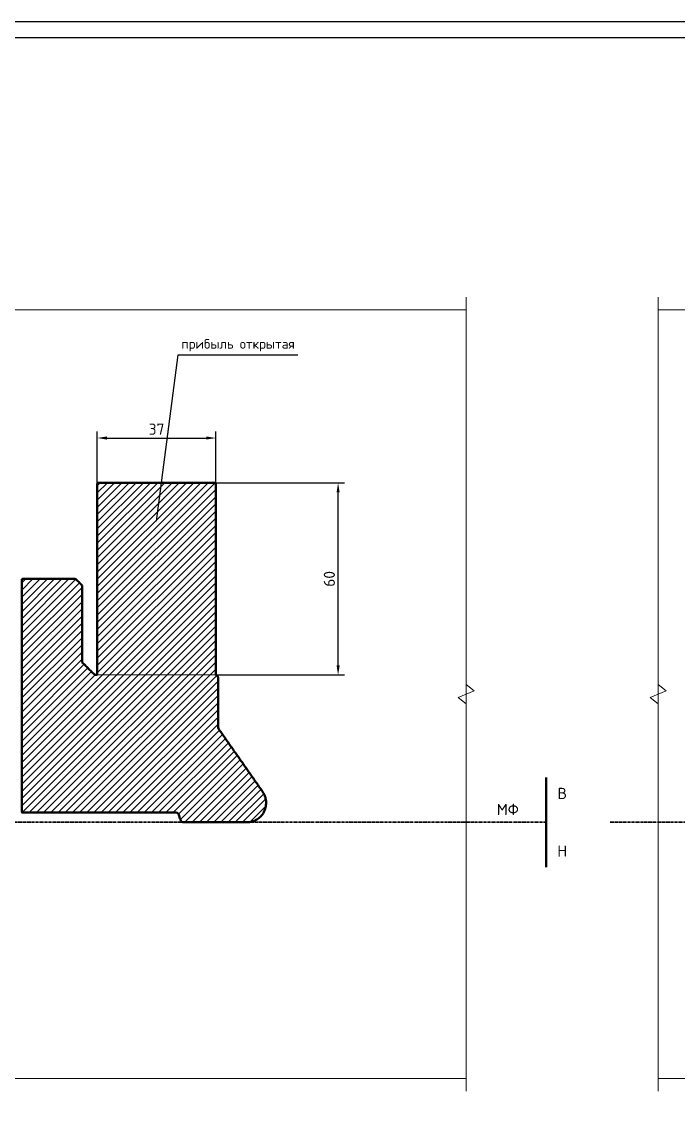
# Model space of a CAD drawing. Header units: millimetres. Extents: x 0 to 841, y 0 to 594.
# Drawn here: x 221.2 to 426.2, y 254.1 to 594 of the extents above; entities that cross this region are included whole.
import ezdxf
from ezdxf.enums import TextEntityAlignment as Align

# ---------------------------------------------------------------- set-up
doc = ezdxf.new("R2010")
doc.units = ezdxf.units.MM
doc.header["$LTSCALE"] = 0.35
doc.linetypes.add('DASHDOT', pattern=[3.556, 2.54, -0.508, 0, -0.508])
for name, color, linetype in [('00_РАМКА', 7, 'Continuous'), ('08_ТЕКСТ', 7, 'Continuous'), ('09_РАЗМЕРЫ', 7, 'Continuous')]:
    doc.layers.add(name, color=color, linetype=linetype)
for name, color, linetype, lineweight in [('20_ВИДИМЫЕ', 7, 'Continuous', 50), ('22_ТОНКИЕ', 7, 'Continuous', 18), ('23_ШТРИХОВКА', 7, 'Continuous', 18), ('26_РАЗЪЁМ', 7, 'DASHDOT', 35)]:
    doc.layers.add(name, color=color, linetype=linetype, lineweight=lineweight)
doc.styles.add('ГОСТ', font='isocpeur.ttf')
doc.dimstyles.new('ГОСТ', dxfattribs={"dimtxt": 3.5, "dimasz": 3, "dimexe": 2, "dimexo": 0, "dimgap": 1, "dimtad": 1, "dimdec": 1, "dimtxsty": 'ГОСТ', "dimcen": 2.5, "dimclrd": 7, "dimclre": 7, "dimclrt": 7, "dimazin": 3, "dimtfac": 1, "dimtmove": 0, "dimatfit": 3, "dimarcsym": 0})

msp = doc.modelspace()

# ---------------------------------------------------------------- hatches: boundary and pattern name
at = {"layer": '23_ШТРИХОВКА'}
h = msp.add_hatch(dxfattribs=at)
h.set_pattern_fill('ANSI31', scale=0.5)
h.paths.add_polyline_path([(268.48, 347), (268.08, 347), (267.68, 347), (267.28, 347), (266.88, 347), (266.48, 347), (266.08, 347), (265.68, 347), (265.28, 347), (264.88, 347), (264.48, 347), (264.08, 347), (263.68, 347), (263.28, 347), (262.88, 347), (262.48, 347), (262.08, 347), (261.68, 347), (261.28, 347), (260.88, 347), (260.48, 347), (260.08, 347), (259.68, 347), (259.28, 347), (258.87, 347), (258.47, 347), (258.07, 347), (257.67, 347), (257.27, 347), (256.87, 347), (256.47, 347), (256.07, 347), (255.67, 347), (255.27, 347), (254.87, 347), (254.47, 347), (254.07, 347), (253.67, 347), (253.27, 347), (252.87, 347), (252.47, 347), (252.07, 347), (251.67, 347), (251.27, 347), (250.87, 347), (250.47, 347), (250.07, 347), (249.67, 347), (249.27, 347), (248.87, 347), (248.47, 347), (248.07, 347), (247.67, 347), (247.27, 347), (246.87, 347), (246.47, 347), (246.07, 347), (245.67, 347), (245.27, 347), (244.87, 347), (244.47, 347), (244.07, 347), (243.67, 347), (243.27, 347), (242.87, 347), (242.47, 347), (242.07, 347), (241.67, 347), (241.27, 347), (240.87, 347), (240.47, 347), (240.07, 347), (239.67, 347), (239.27, 347), (238.87, 347), (238.47, 347), (238.07, 347), (237.67, 347), (237.27, 347), (236.87, 347), (236.47, 347), (236.07, 347), (235.67, 347), (235.26, 347), (234.86, 347), (234.46, 347), (234.06, 347), (233.66, 347), (233.26, 347), (232.86, 347), (232.46, 347), (232.06, 347), (231.66, 347), (231.26, 347), (230.86, 347), (230.46, 347), (230.06, 347), (229.66, 347), (229.26, 347), (228.86, 347), (228.46, 347), (228.06, 347), (227.66, 347), (227.26, 347), (226.86, 347), (226.46, 347), (226.06, 347), (225.66, 347), (225.26, 347), (224.86, 347), (224.46, 347), (224.06, 347), (223.66, 347), (223.26, 347), (222.86, 347), (222.46, 347), (222.06, 347), (221.66, 347), (221.26, 347), (221.18, 347.32), (221.18, 347.72), (221.18, 348.12), (221.18, 348.52), (221.18, 348.92), (221.18, 349.32), (221.18, 349.72), (221.18, 350.12), (221.18, 350.52), (221.18, 350.92), (221.18, 351.32), (221.18, 351.72), (221.18, 352.12), (221.18, 352.52), (221.18, 352.92), (221.18, 353.32), (221.18, 353.72), (221.18, 354.12), (221.18, 354.52), (221.18, 354.92), (221.18, 355.32), (221.18, 355.72), (221.18, 356.13), (221.18, 356.53), (221.18, 356.93), (221.18, 357.33), (221.18, 357.73), (221.18, 358.13), (221.18, 358.53), (221.18, 358.93), (221.18, 359.33), (221.18, 359.73), (221.18, 360.13), (221.18, 360.53), (221.18, 360.93), (221.18, 361.33), (221.18, 361.73), (221.18, 362.13), (221.18, 362.53), (221.18, 362.93), (221.18, 363.33), (221.18, 363.73), (221.18, 364.13), (221.18, 364.53), (221.18, 364.93), (221.18, 365.33), (221.18, 365.73), (221.18, 366.13), (221.18, 366.53), (221.18, 366.93), (221.18, 367.33), (221.18, 367.73), (221.18, 368.13), (221.18, 368.53), (221.18, 368.93), (221.18, 369.33), (221.18, 369.73), (221.18, 370.13), (221.18, 370.53), (221.18, 370.93), (221.18, 371.33), (221.18, 371.73), (221.18, 372.13), (221.18, 372.53), (221.18, 372.93), (221.18, 373.33), (221.18, 373.73), (221.18, 374.13), (221.18, 374.53), (221.18, 374.93), (221.18, 375.33), (221.18, 375.73), (221.18, 376.13), (221.18, 376.53), (221.18, 376.93), (221.18, 377.33), (221.18, 377.73), (221.18, 378.13), (221.18, 378.53), (221.18, 378.93), (221.18, 379.33), (221.18, 379.74), (221.18, 380.14), (221.18, 380.54), (221.18, 380.94), (221.18, 381.34), (221.18, 381.74), (221.18, 382.14), (221.18, 382.54), (221.18, 382.94), (221.18, 383.34), (221.18, 383.74), (221.18, 384.14), (221.18, 384.54), (221.18, 384.94), (221.18, 385.34), (221.18, 385.74), (221.18, 386.14), (221.18, 386.54), (221.18, 386.94), (221.18, 387.34), (221.18, 387.74), (221.18, 388.14), (221.18, 388.54), (221.18, 388.94), (221.18, 389.34), (221.18, 389.74), (221.18, 390.14), (221.18, 390.54), (221.18, 390.94), (221.18, 391.34), (221.18, 391.74), (221.18, 392.14), (221.18, 392.54), (221.18, 392.94), (221.18, 393.34), (221.18, 393.74), (221.18, 394.14), (221.18, 394.54), (221.18, 394.94), (221.18, 395.34), (221.18, 395.74), (221.18, 396.14), (221.18, 396.54), (221.18, 396.94), (221.18, 397.34), (221.18, 397.74), (221.18, 398.14), (221.18, 398.54), (221.18, 398.94), (221.18, 399.34), (221.18, 399.74), (221.18, 400.14), (221.18, 400.54), (221.18, 400.94), (221.18, 401.34), (221.18, 401.74), (221.18, 402.14), (221.18, 402.54), (221.18, 402.94), (221.18, 403.35), (221.18, 403.75), (221.18, 404.15), (221.18, 404.55), (221.18, 404.95), (221.18, 405.35), (221.18, 405.75), (221.18, 406.15), (221.18, 406.55), (221.18, 406.95), (221.18, 407.35), (221.18, 407.75), (221.18, 408.15), (221.18, 408.55), (221.18, 408.95), (221.18, 409.35), (221.18, 409.75), (221.18, 410.15), (221.18, 410.55), (221.18, 410.95), (221.18, 411.35), (221.18, 411.75), (221.18, 412.15), (221.18, 412.55), (221.18, 412.95), (221.18, 413.35), (221.18, 413.75), (221.18, 414.15), (221.18, 414.55), (221.18, 414.95), (221.18, 415.35), (221.18, 415.75), (221.18, 416.15), (221.18, 416.55), (221.18, 416.95), (221.18, 417.35), (221.18, 417.75), (221.18, 418.15), (221.18, 418.55), (221.18, 418.95), (221.18, 419.35), (221.18, 419.75), (221.33, 420), (221.73, 420), (222.13, 420), (222.53, 420), (222.93, 420), (223.33, 420), (223.73, 420), (224.13, 420), (224.53, 420), (224.93, 420), (225.33, 420), (225.73, 420), (226.13, 420), (226.53, 420), (226.93, 420), (227.33, 420), (227.74, 420), (228.14, 420), (228.54, 420), (228.94, 420), (229.34, 420), (229.74, 420), (230.14, 420), (230.54, 420), (230.94, 420), (231.34, 420), (231.74, 420), (232.14, 420), (232.54, 420), (232.94, 420), (233.34, 420), (233.74, 420), (234.14, 420), (234.54, 420), (234.94, 420), (235.34, 420), (235.74, 420), (236.14, 420), (236.54, 420), (236.94, 420), (237.34, 420), (237.74, 420), (238.1, 419.9), (238.38, 419.62), (238.66, 419.34), (238.95, 419.05), (239.23, 418.77), (239.51, 418.49), (239.8, 418.2), (240, 417.89), (240, 417.49), (240, 417.09), (240, 416.69), (240, 416.29), (240, 415.89), (240, 415.49), (240, 415.09), (240, 414.69), (240, 414.29), (240, 413.89), (240, 413.49), (240, 413.09), (240, 412.69), (240, 412.29), (240, 411.89), (240, 411.49), (240, 411.08), (240, 410.68), (240, 410.28), (240, 409.88), (240, 409.48), (240, 409.08), (240, 408.68), (240, 408.28), (240, 407.88), (240, 407.48), (240, 407.08), (240, 406.68), (240, 406.28), (240, 405.88), (240, 405.48), (240, 405.08), (240, 404.68), (240, 404.28), (240, 403.88), (240, 403.48), (240, 403.08), (240, 402.68), (240, 402.28), (240, 401.88), (240, 401.48), (240, 401.08), (240, 400.68), (240, 400.28), (240, 399.88), (240, 399.48), (240, 399.08), (240, 398.68), (240, 398.28), (240, 397.88), (240, 397.48), (240, 397.08), (240, 396.68), (240, 396.28), (240, 395.88), (240, 395.48), (240, 395.08), (240, 394.68), (240, 394.28), (240.09, 393.91), (240.37, 393.63), (240.65, 393.35), (240.94, 393.06), (241.22, 392.78), (241.5, 392.5), (241.78, 392.22), (242.07, 391.93), (242.35, 391.65), (242.63, 391.37), (242.92, 391.08), (243.2, 390.8), (243.48, 390.52), (243.77, 390.23), (244.07, 390), (244.47, 390), (244.78, 390.09), (244.78, 390.49), (244.78, 390.89), (244.78, 391.29), (244.78, 391.69), (244.78, 392.09), (244.78, 392.49), (244.78, 392.89), (244.78, 393.29), (244.78, 393.69), (244.78, 394.09), (244.78, 394.49), (244.78, 394.89), (244.78, 395.29), (244.78, 395.69), (244.78, 396.09), (244.78, 396.49), (244.78, 396.89), (244.78, 397.29), (244.78, 397.69), (244.78, 398.09), (244.78, 398.49), (244.78, 398.89), (244.78, 399.29), (244.78, 399.69), (244.78, 400.09), (244.78, 400.49), (244.78, 400.89), (244.78, 401.29), (244.78, 401.69), (244.78, 402.09), (244.78, 402.49), (244.78, 402.89), (244.78, 403.29), (244.78, 403.69), (244.78, 404.09), (244.78, 404.49), (244.78, 404.89), (244.78, 405.29), (244.78, 405.69), (244.78, 406.09), (244.78, 406.5), (244.78, 406.9), (244.78, 407.3), (244.78, 407.7), (244.78, 408.1), (244.78, 408.5), (244.78, 408.9), (244.78, 409.3), (244.78, 409.7), (244.78, 410.1), (244.78, 410.5), (244.78, 410.9), (244.78, 411.3), (244.78, 411.7), (244.78, 412.1), (244.78, 412.5), (244.78, 412.9), (244.78, 413.3), (244.78, 413.7), (244.78, 414.1), (244.78, 414.5), (244.78, 414.9), (244.78, 415.3), (244.78, 415.7), (244.78, 416.1), (244.78, 416.5), (244.78, 416.9), (244.78, 417.3), (244.78, 417.7), (244.78, 418.1), (244.78, 418.5), (244.78, 418.9), (244.78, 419.3), (244.78, 419.7), (244.78, 420.1), (244.78, 420.5), (244.78, 420.9), (244.78, 421.3), (244.78, 421.7), (244.78, 422.1), (244.78, 422.5), (244.78, 422.9), (244.78, 423.3), (244.78, 423.7), (244.78, 424.1), (244.78, 424.5), (244.78, 424.9), (244.78, 425.3), (244.78, 425.7), (244.78, 426.1), (244.78, 426.5), (244.78, 426.9), (244.78, 427.3), (244.78, 427.7), (244.78, 428.1), (244.78, 428.5), (244.78, 428.9), (244.78, 429.3), (244.78, 429.7), (244.78, 430.1), (244.78, 430.51), (244.78, 430.91), (244.78, 431.31), (244.78, 431.71), (244.78, 432.11), (244.78, 432.51), (244.78, 432.91), (244.78, 433.31), (244.78, 433.71), (244.78, 434.11), (244.78, 434.51), (244.78, 434.91), (244.78, 435.31), (244.78, 435.71), (244.78, 436.11), (244.78, 436.51), (244.78, 436.91), (244.78, 437.31), (244.78, 437.71), (244.78, 438.11), (244.78, 438.51), (244.78, 438.91), (244.78, 439.31), (244.78, 439.71), (244.78, 440.11), (244.78, 440.51), (244.78, 440.91), (244.78, 441.31), (244.78, 441.71), (244.78, 442.11), (244.78, 442.51), (244.78, 442.91), (244.78, 443.31), (244.78, 443.71), (244.78, 444.11), (244.78, 444.51), (244.78, 444.91), (244.78, 445.31), (244.78, 445.71), (244.78, 446.11), (244.78, 446.51), (244.78, 446.91), (244.78, 447.31), (244.78, 447.71), (244.78, 448.11), (244.78, 448.51), (244.78, 448.91), (244.78, 449.31), (244.78, 449.71), (244.89, 450), (245.29, 450), (245.69, 450), (246.09, 450), (246.49, 450), (246.89, 450), (247.29, 450), (247.69, 450), (248.09, 450), (248.49, 450), (248.9, 450), (249.3, 450), (249.7, 450), (250.1, 450), (250.5, 450), (250.9, 450), (251.3, 450), (251.7, 450), (252.1, 450), (252.5, 450), (252.9, 450), (253.3, 450), (253.7, 450), (254.1, 450), (254.5, 450), (254.9, 450), (255.3, 450), (255.7, 450), (256.1, 450), (256.5, 450), (256.9, 450), (257.3, 450), (257.7, 450), (258.1, 450), (258.5, 450), (258.9, 450), (259.3, 450), (259.7, 450), (260.1, 450), (260.5, 450), (260.9, 450), (261.3, 450), (261.7, 450), (262.1, 450), (262.5, 450), (262.9, 450), (263.3, 450), (263.7, 450), (264.1, 450), (264.5, 450), (264.9, 450), (265.3, 450), (265.7, 450), (266.1, 450), (266.5, 450), (266.9, 450), (267.3, 450), (267.7, 450), (268.1, 450), (268.5, 450), (268.9, 450), (269.3, 450), (269.7, 450), (270.1, 450), (270.5, 450), (270.9, 450), (271.3, 450), (271.7, 450), (272.1, 450), (272.51, 450), (272.91, 450), (273.31, 450), (273.71, 450), (274.11, 450), (274.51, 450), (274.91, 450), (275.31, 450), (275.71, 450), (276.11, 450), (276.51, 450), (276.91, 450), (277.31, 450), (277.71, 450), (278.11, 450), (278.51, 450), (278.91, 450), (279.31, 450), (279.71, 450), (280.11, 450), (280.51, 450), (280.91, 450), (281.31, 450), (281.71, 450), (281.78, 449.67), (281.78, 449.27), (281.78, 448.87), (281.78, 448.47), (281.78, 448.07), (281.78, 447.67), (281.78, 447.27), (281.78, 446.87), (281.78, 446.47), (281.78, 446.07), (281.78, 445.67), (281.78, 445.27), (281.78, 444.87), (281.78, 444.47), (281.78, 444.07), (281.78, 443.67), (281.78, 443.27), (281.78, 442.87), (281.78, 442.47), (281.78, 442.07), (281.78, 441.67), (281.78, 441.27), (281.78, 440.87), (281.78, 440.47), (281.78, 440.07), (281.78, 439.67), (281.78, 439.27), (281.78, 438.87), (281.78, 438.47), (281.78, 438.07), (281.78, 437.67), (281.78, 437.27), (281.78, 436.87), (281.78, 436.47), (281.78, 436.07), (281.78, 435.67), (281.78, 435.26), (281.78, 434.86), (281.78, 434.46), (281.78, 434.06), (281.78, 433.66), (281.78, 433.26), (281.78, 432.86), (281.78, 432.46), (281.78, 432.06), (281.78, 431.66), (281.78, 431.26), (281.78, 430.86), (281.78, 430.46), (281.78, 430.06), (281.78, 429.66), (281.78, 429.26), (281.78, 428.86), (281.78, 428.46), (281.78, 428.06), (281.78, 427.66), (281.78, 427.26), (281.78, 426.86), (281.78, 426.46), (281.78, 426.06), (281.78, 425.66), (281.78, 425.26), (281.78, 424.86), (281.78, 424.46), (281.78, 424.06), (281.78, 423.66), (281.78, 423.26), (281.78, 422.86), (281.78, 422.46), (281.78, 422.06), (281.78, 421.66), (281.78, 421.26), (281.78, 420.86), (281.78, 420.46), (281.78, 420.06), (281.78, 419.66), (281.78, 419.26), (281.78, 418.86), (281.78, 418.46), (281.78, 418.06), (281.78, 417.66), (281.78, 417.26), (281.78, 416.86), (281.78, 416.46), (281.78, 416.06), (281.78, 415.66), (281.78, 415.26), (281.78, 414.86), (281.78, 414.46), (281.78, 414.06), (281.78, 413.66), (281.78, 413.26), (281.78, 412.86), (281.78, 412.46), (281.78, 412.06), (281.78, 411.65), (281.78, 411.25), (281.78, 410.85), (281.78, 410.45), (281.78, 410.05), (281.78, 409.65), (281.78, 409.25), (281.78, 408.85), (281.78, 408.45), (281.78, 408.05), (281.78, 407.65), (281.78, 407.25), (281.78, 406.85), (281.78, 406.45), (281.78, 406.05), (281.78, 405.65), (281.78, 405.25), (281.78, 404.85), (281.78, 404.45), (281.78, 404.05), (281.78, 403.65), (281.78, 403.25), (281.78, 402.85), (281.78, 402.45), (281.78, 402.05), (281.78, 401.65), (281.78, 401.25), (281.78, 400.85), (281.78, 400.45), (281.78, 400.05), (281.78, 399.65), (281.78, 399.25), (281.78, 398.85), (281.78, 398.45), (281.78, 398.05), (281.78, 397.65), (281.78, 397.25), (281.78, 396.85), (281.78, 396.45), (281.78, 396.05), (281.78, 395.65), (281.78, 395.25), (281.78, 394.85), (281.78, 394.45), (281.78, 394.05), (281.78, 393.65), (281.78, 393.25), (281.78, 392.85), (281.78, 392.45), (281.78, 392.05), (281.78, 391.65), (281.78, 391.25), (281.78, 390.85), (281.78, 390.45), (281.78, 390.05), (282.08, 389.85), (282.37, 389.58), (282.53, 389.21), (282.56, 388.82), (282.56, 388.42), (282.56, 388.02), (282.56, 387.62), (282.56, 387.22), (282.56, 386.82), (282.56, 386.42), (282.56, 386.02), (282.56, 385.62), (282.56, 385.21), (282.56, 384.81), (282.56, 384.41), (282.56, 384.01), (282.56, 383.61), (282.56, 383.21), (282.56, 382.81), (282.56, 382.41), (282.56, 382.01), (282.56, 381.61), (282.56, 381.21), (282.56, 380.81), (282.56, 380.41), (282.56, 380.01), (282.56, 379.61), (282.56, 379.21), (282.56, 378.81), (282.56, 378.41), (282.56, 378.01), (282.56, 377.61), (282.56, 377.21), (282.56, 376.81), (282.56, 376.41), (282.56, 376.01), (282.56, 375.61), (282.56, 375.21), (282.56, 374.81), (282.56, 374.41), (282.56, 374.01), (282.56, 373.61), (282.63, 373.23), (282.86, 372.91), (283.09, 372.58), (283.32, 372.25), (283.55, 371.92), (283.78, 371.59), (284.01, 371.27), (284.24, 370.94), (284.47, 370.61), (284.7, 370.28), (284.93, 369.96), (285.16, 369.63), (285.39, 369.3), (285.62, 368.97), (285.85, 368.64), (286.08, 368.32), (286.3, 367.99), (286.53, 367.66), (286.76, 367.33), (286.99, 367.01), (287.22, 366.68), (287.45, 366.35), (287.68, 366.02), (287.91, 365.69), (288.14, 365.37), (288.37, 365.04), (288.6, 364.71), (288.83, 364.38), (289.06, 364.06), (289.29, 363.73), (289.52, 363.4), (289.75, 363.07), (289.98, 362.74), (290.21, 362.42), (290.44, 362.09), (290.67, 361.76), (290.9, 361.43), (291.12, 361.1), (291.35, 360.78), (291.58, 360.45), (291.81, 360.12), (292.04, 359.79), (292.27, 359.47), (292.5, 359.14), (292.73, 358.81), (292.96, 358.48), (293.19, 358.15), (293.42, 357.83), (293.65, 357.5), (293.88, 357.17), (294.11, 356.84), (294.34, 356.52), (294.57, 356.19), (294.8, 355.86), (295.03, 355.53), (295.26, 355.2), (295.49, 354.88), (295.72, 354.55), (295.94, 354.22), (296.17, 353.89), (296.4, 353.57), (296.62, 353.23), (296.82, 352.88), (296.99, 352.52), (297.14, 352.15), (297.27, 351.77), (297.36, 351.38), (297.44, 350.99), (297.48, 350.59), (297.5, 350.19), (297.5, 349.79), (297.47, 349.39), (297.42, 349), (297.34, 348.6), (297.23, 348.22), (297.1, 347.84), (296.94, 347.47), (296.76, 347.11), (296.56, 346.77), (296.33, 346.44), (296.08, 346.13), (295.81, 345.83), (295.53, 345.55), (295.22, 345.29), (294.9, 345.06), (294.56, 344.84), (294.21, 344.65), (293.85, 344.48), (293.48, 344.33), (293.09, 344.22), (292.7, 344.12), (292.31, 344.05), (291.91, 344.01), (291.51, 344), (291.11, 344), (290.71, 344), (290.31, 344), (289.91, 344), (289.51, 344), (289.11, 344), (288.71, 344), (288.31, 344), (287.91, 344), (287.51, 344), (287.11, 344), (286.71, 344), (286.31, 344), (285.91, 344), (285.51, 344), (285.11, 344), (284.71, 344), (284.31, 344), (283.91, 344), (283.51, 344), (283.11, 344), (282.71, 344), (282.31, 344), (281.91, 344), (281.51, 344), (281.11, 344), (280.71, 344), (280.31, 344), (279.91, 344), (279.51, 344), (279.11, 344), (278.71, 344), (278.31, 344), (277.91, 344), (277.51, 344), (277.11, 344), (276.71, 344), (276.31, 344), (275.91, 344), (275.51, 344), (275.11, 344), (274.7, 344), (274.3, 344), (273.9, 344), (273.5, 344), (273.1, 344), (272.7, 344), (272.3, 344), (271.9, 344), (271.51, 344.02), (271.14, 344.18), (270.87, 344.47), (270.72, 344.84), (270.59, 345.22), (270.47, 345.6), (270.34, 345.98), (270.21, 346.36), (270, 346.7), (269.67, 346.92), (269.28, 347), (268.88, 347)])

# ---------------------------------------------------------------- linework, layer by layer
at = {"layer": '00_РАМКА'}
for points in [[(0, 0), (841, 0), (841, 594), (0, 594)], [(20, 5), (836, 5), (836, 589), (20, 589)]]:
    msp.add_lwpolyline(points, close=True, dxfattribs=at)
at = {"layer": '09_РАЗМЕРЫ'}
for p, q in [((263.28, 438), (270, 490)), ((270, 490), (307.4, 490))]:
    msp.add_line(p, q, dxfattribs=at)
at = {"layer": '20_ВИДИМЫЕ'}
for q in [(385, 358), (385, 330)]:
    msp.add_line((385, 344), q, dxfattribs=at)
msp.add_lwpolyline([(268.48, 347), (268.08, 347), (267.68, 347), (267.28, 347), (266.88, 347), (266.48, 347), (266.08, 347), (265.68, 347), (265.28, 347), (264.88, 347), (264.48, 347), (264.08, 347), (263.68, 347), (263.28, 347), (262.88, 347), (262.48, 347), (262.08, 347), (261.68, 347), (261.28, 347), (260.88, 347), (260.48, 347), (260.08, 347), (259.68, 347), (259.28, 347), (258.87, 347), (258.47, 347), (258.07, 347), (257.67, 347), (257.27, 347), (256.87, 347), (256.47, 347), (256.07, 347), (255.67, 347), (255.27, 347), (254.87, 347), (254.47, 347), (254.07, 347), (253.67, 347), (253.27, 347), (252.87, 347), (252.47, 347), (252.07, 347), (251.67, 347), (251.27, 347), (250.87, 347), (250.47, 347), (250.07, 347), (249.67, 347), (249.27, 347), (248.87, 347), (248.47, 347), (248.07, 347), (247.67, 347), (247.27, 347), (246.87, 347), (246.47, 347), (246.07, 347), (245.67, 347), (245.27, 347), (244.87, 347), (244.47, 347), (244.07, 347), (243.67, 347), (243.27, 347), (242.87, 347), (242.47, 347), (242.07, 347), (241.67, 347), (241.27, 347), (240.87, 347), (240.47, 347), (240.07, 347), (239.67, 347), (239.27, 347), (238.87, 347), (238.47, 347), (238.07, 347), (237.67, 347), (237.27, 347), (236.87, 347), (236.47, 347), (236.07, 347), (235.67, 347), (235.26, 347), (234.86, 347), (234.46, 347), (234.06, 347), (233.66, 347), (233.26, 347), (232.86, 347), (232.46, 347), (232.06, 347), (231.66, 347), (231.26, 347), (230.86, 347), (230.46, 347), (230.06, 347), (229.66, 347), (229.26, 347), (228.86, 347), (228.46, 347), (228.06, 347), (227.66, 347), (227.26, 347), (226.86, 347), (226.46, 347), (226.06, 347), (225.66, 347), (225.26, 347), (224.86, 347), (224.46, 347), (224.06, 347), (223.66, 347), (223.26, 347), (222.86, 347), (222.46, 347), (222.06, 347), (221.66, 347), (221.26, 347), (221.18, 347.32), (221.18, 347.72), (221.18, 348.12), (221.18, 348.52), (221.18, 348.92), (221.18, 349.32), (221.18, 349.72), (221.18, 350.12), (221.18, 350.52), (221.18, 350.92), (221.18, 351.32), (221.18, 351.72), (221.18, 352.12), (221.18, 352.52), (221.18, 352.92), (221.18, 353.32), (221.18, 353.72), (221.18, 354.12), (221.18, 354.52), (221.18, 354.92), (221.18, 355.32), (221.18, 355.72), (221.18, 356.13), (221.18, 356.53), (221.18, 356.93), (221.18, 357.33), (221.18, 357.73), (221.18, 358.13), (221.18, 358.53), (221.18, 358.93), (221.18, 359.33), (221.18, 359.73), (221.18, 360.13), (221.18, 360.53), (221.18, 360.93), (221.18, 361.33), (221.18, 361.73), (221.18, 362.13), (221.18, 362.53), (221.18, 362.93), (221.18, 363.33), (221.18, 363.73), (221.18, 364.13), (221.18, 364.53), (221.18, 364.93), (221.18, 365.33), (221.18, 365.73), (221.18, 366.13), (221.18, 366.53), (221.18, 366.93), (221.18, 367.33), (221.18, 367.73), (221.18, 368.13), (221.18, 368.53), (221.18, 368.93), (221.18, 369.33), (221.18, 369.73), (221.18, 370.13), (221.18, 370.53), (221.18, 370.93), (221.18, 371.33), (221.18, 371.73), (221.18, 372.13), (221.18, 372.53), (221.18, 372.93), (221.18, 373.33), (221.18, 373.73), (221.18, 374.13), (221.18, 374.53), (221.18, 374.93), (221.18, 375.33), (221.18, 375.73), (221.18, 376.13), (221.18, 376.53), (221.18, 376.93), (221.18, 377.33), (221.18, 377.73), (221.18, 378.13), (221.18, 378.53), (221.18, 378.93), (221.18, 379.33), (221.18, 379.74), (221.18, 380.14), (221.18, 380.54), (221.18, 380.94), (221.18, 381.34), (221.18, 381.74), (221.18, 382.14), (221.18, 382.54), (221.18, 382.94), (221.18, 383.34), (221.18, 383.74), (221.18, 384.14), (221.18, 384.54), (221.18, 384.94), (221.18, 385.34), (221.18, 385.74), (221.18, 386.14), (221.18, 386.54), (221.18, 386.94), (221.18, 387.34), (221.18, 387.74), (221.18, 388.14), (221.18, 388.54), (221.18, 388.94), (221.18, 389.34), (221.18, 389.74), (221.18, 390.14), (221.18, 390.54), (221.18, 390.94), (221.18, 391.34), (221.18, 391.74), (221.18, 392.14), (221.18, 392.54), (221.18, 392.94), (221.18, 393.34), (221.18, 393.74), (221.18, 394.14), (221.18, 394.54), (221.18, 394.94), (221.18, 395.34), (221.18, 395.74), (221.18, 396.14), (221.18, 396.54), (221.18, 396.94), (221.18, 397.34), (221.18, 397.74), (221.18, 398.14), (221.18, 398.54), (221.18, 398.94), (221.18, 399.34), (221.18, 399.74), (221.18, 400.14), (221.18, 400.54), (221.18, 400.94), (221.18, 401.34), (221.18, 401.74), (221.18, 402.14), (221.18, 402.54), (221.18, 402.94), (221.18, 403.35), (221.18, 403.75), (221.18, 404.15), (221.18, 404.55), (221.18, 404.95), (221.18, 405.35), (221.18, 405.75), (221.18, 406.15), (221.18, 406.55), (221.18, 406.95), (221.18, 407.35), (221.18, 407.75), (221.18, 408.15), (221.18, 408.55), (221.18, 408.95), (221.18, 409.35), (221.18, 409.75), (221.18, 410.15), (221.18, 410.55), (221.18, 410.95), (221.18, 411.35), (221.18, 411.75), (221.18, 412.15), (221.18, 412.55), (221.18, 412.95), (221.18, 413.35), (221.18, 413.75), (221.18, 414.15), (221.18, 414.55), (221.18, 414.95), (221.18, 415.35), (221.18, 415.75), (221.18, 416.15), (221.18, 416.55), (221.18, 416.95), (221.18, 417.35), (221.18, 417.75), (221.18, 418.15), (221.18, 418.55), (221.18, 418.95), (221.18, 419.35), (221.18, 419.75), (221.33, 420), (221.73, 420), (222.13, 420), (222.53, 420), (222.93, 420), (223.33, 420), (223.73, 420), (224.13, 420), (224.53, 420), (224.93, 420), (225.33, 420), (225.73, 420), (226.13, 420), (226.53, 420), (226.93, 420), (227.33, 420), (227.74, 420), (228.14, 420), (228.54, 420), (228.94, 420), (229.34, 420), (229.74, 420), (230.14, 420), (230.54, 420), (230.94, 420), (231.34, 420), (231.74, 420), (232.14, 420), (232.54, 420), (232.94, 420), (233.34, 420), (233.74, 420), (234.14, 420), (234.54, 420), (234.94, 420), (235.34, 420), (235.74, 420), (236.14, 420), (236.54, 420), (236.94, 420), (237.34, 420), (237.74, 420), (238.1, 419.9), (238.38, 419.62), (238.66, 419.34), (238.95, 419.05), (239.23, 418.77), (239.51, 418.49), (239.8, 418.2), (240, 417.89), (240, 417.49), (240, 417.09), (240, 416.69), (240, 416.29), (240, 415.89), (240, 415.49), (240, 415.09), (240, 414.69), (240, 414.29), (240, 413.89), (240, 413.49), (240, 413.09), (240, 412.69), (240, 412.29), (240, 411.89), (240, 411.49), (240, 411.08), (240, 410.68), (240, 410.28), (240, 409.88), (240, 409.48), (240, 409.08), (240, 408.68), (240, 408.28), (240, 407.88), (240, 407.48), (240, 407.08), (240, 406.68), (240, 406.28), (240, 405.88), (240, 405.48), (240, 405.08), (240, 404.68), (240, 404.28), (240, 403.88), (240, 403.48), (240, 403.08), (240, 402.68), (240, 402.28), (240, 401.88), (240, 401.48), (240, 401.08), (240, 400.68), (240, 400.28), (240, 399.88), (240, 399.48), (240, 399.08), (240, 398.68), (240, 398.28), (240, 397.88), (240, 397.48), (240, 397.08), (240, 396.68), (240, 396.28), (240, 395.88), (240, 395.48), (240, 395.08), (240, 394.68), (240, 394.28), (240.09, 393.91), (240.37, 393.63), (240.65, 393.35), (240.94, 393.06), (241.22, 392.78), (241.5, 392.5), (241.78, 392.22), (242.07, 391.93), (242.35, 391.65), (242.63, 391.37), (242.92, 391.08), (243.2, 390.8), (243.48, 390.52), (243.77, 390.23), (244.07, 390), (244.47, 390), (244.78, 390.09), (244.78, 390.49), (244.78, 390.89), (244.78, 391.29), (244.78, 391.69), (244.78, 392.09), (244.78, 392.49), (244.78, 392.89), (244.78, 393.29), (244.78, 393.69), (244.78, 394.09), (244.78, 394.49), (244.78, 394.89), (244.78, 395.29), (244.78, 395.69), (244.78, 396.09), (244.78, 396.49), (244.78, 396.89), (244.78, 397.29), (244.78, 397.69), (244.78, 398.09), (244.78, 398.49), (244.78, 398.89), (244.78, 399.29), (244.78, 399.69), (244.78, 400.09), (244.78, 400.49), (244.78, 400.89), (244.78, 401.29), (244.78, 401.69), (244.78, 402.09), (244.78, 402.49), (244.78, 402.89), (244.78, 403.29), (244.78, 403.69), (244.78, 404.09), (244.78, 404.49), (244.78, 404.89), (244.78, 405.29), (244.78, 405.69), (244.78, 406.09), (244.78, 406.5), (244.78, 406.9), (244.78, 407.3), (244.78, 407.7), (244.78, 408.1), (244.78, 408.5), (244.78, 408.9), (244.78, 409.3), (244.78, 409.7), (244.78, 410.1), (244.78, 410.5), (244.78, 410.9), (244.78, 411.3), (244.78, 411.7), (244.78, 412.1), (244.78, 412.5), (244.78, 412.9), (244.78, 413.3), (244.78, 413.7), (244.78, 414.1), (244.78, 414.5), (244.78, 414.9), (244.78, 415.3), (244.78, 415.7), (244.78, 416.1), (244.78, 416.5), (244.78, 416.9), (244.78, 417.3), (244.78, 417.7), (244.78, 418.1), (244.78, 418.5), (244.78, 418.9), (244.78, 419.3), (244.78, 419.7), (244.78, 420.1), (244.78, 420.5), (244.78, 420.9), (244.78, 421.3), (244.78, 421.7), (244.78, 422.1), (244.78, 422.5), (244.78, 422.9), (244.78, 423.3), (244.78, 423.7), (244.78, 424.1), (244.78, 424.5), (244.78, 424.9), (244.78, 425.3), (244.78, 425.7), (244.78, 426.1), (244.78, 426.5), (244.78, 426.9), (244.78, 427.3), (244.78, 427.7), (244.78, 428.1), (244.78, 428.5), (244.78, 428.9), (244.78, 429.3), (244.78, 429.7), (244.78, 430.1), (244.78, 430.51), (244.78, 430.91), (244.78, 431.31), (244.78, 431.71), (244.78, 432.11), (244.78, 432.51), (244.78, 432.91), (244.78, 433.31), (244.78, 433.71), (244.78, 434.11), (244.78, 434.51), (244.78, 434.91), (244.78, 435.31), (244.78, 435.71), (244.78, 436.11), (244.78, 436.51), (244.78, 436.91), (244.78, 437.31), (244.78, 437.71), (244.78, 438.11), (244.78, 438.51), (244.78, 438.91), (244.78, 439.31), (244.78, 439.71), (244.78, 440.11), (244.78, 440.51), (244.78, 440.91), (244.78, 441.31), (244.78, 441.71), (244.78, 442.11), (244.78, 442.51), (244.78, 442.91), (244.78, 443.31), (244.78, 443.71), (244.78, 444.11), (244.78, 444.51), (244.78, 444.91), (244.78, 445.31), (244.78, 445.71), (244.78, 446.11), (244.78, 446.51), (244.78, 446.91), (244.78, 447.31), (244.78, 447.71), (244.78, 448.11), (244.78, 448.51), (244.78, 448.91), (244.78, 449.31), (244.78, 449.71), (244.89, 450), (245.29, 450), (245.69, 450), (246.09, 450), (246.49, 450), (246.89, 450), (247.29, 450), (247.69, 450), (248.09, 450), (248.49, 450), (248.9, 450), (249.3, 450), (249.7, 450), (250.1, 450), (250.5, 450), (250.9, 450), (251.3, 450), (251.7, 450), (252.1, 450), (252.5, 450), (252.9, 450), (253.3, 450), (253.7, 450), (254.1, 450), (254.5, 450), (254.9, 450), (255.3, 450), (255.7, 450), (256.1, 450), (256.5, 450), (256.9, 450), (257.3, 450), (257.7, 450), (258.1, 450), (258.5, 450), (258.9, 450), (259.3, 450), (259.7, 450), (260.1, 450), (260.5, 450), (260.9, 450), (261.3, 450), (261.7, 450), (262.1, 450), (262.5, 450), (262.9, 450), (263.3, 450), (263.7, 450), (264.1, 450), (264.5, 450), (264.9, 450), (265.3, 450), (265.7, 450), (266.1, 450), (266.5, 450), (266.9, 450), (267.3, 450), (267.7, 450), (268.1, 450), (268.5, 450), (268.9, 450), (269.3, 450), (269.7, 450), (270.1, 450), (270.5, 450), (270.9, 450), (271.3, 450), (271.7, 450), (272.1, 450), (272.51, 450), (272.91, 450), (273.31, 450), (273.71, 450), (274.11, 450), (274.51, 450), (274.91, 450), (275.31, 450), (275.71, 450), (276.11, 450), (276.51, 450), (276.91, 450), (277.31, 450), (277.71, 450), (278.11, 450), (278.51, 450), (278.91, 450), (279.31, 450), (279.71, 450), (280.11, 450), (280.51, 450), (280.91, 450), (281.31, 450), (281.71, 450), (281.78, 449.67), (281.78, 449.27), (281.78, 448.87), (281.78, 448.47), (281.78, 448.07), (281.78, 447.67), (281.78, 447.27), (281.78, 446.87), (281.78, 446.47), (281.78, 446.07), (281.78, 445.67), (281.78, 445.27), (281.78, 444.87), (281.78, 444.47), (281.78, 444.07), (281.78, 443.67), (281.78, 443.27), (281.78, 442.87), (281.78, 442.47), (281.78, 442.07), (281.78, 441.67), (281.78, 441.27), (281.78, 440.87), (281.78, 440.47), (281.78, 440.07), (281.78, 439.67), (281.78, 439.27), (281.78, 438.87), (281.78, 438.47), (281.78, 438.07), (281.78, 437.67), (281.78, 437.27), (281.78, 436.87), (281.78, 436.47), (281.78, 436.07), (281.78, 435.67), (281.78, 435.26), (281.78, 434.86), (281.78, 434.46), (281.78, 434.06), (281.78, 433.66), (281.78, 433.26), (281.78, 432.86), (281.78, 432.46), (281.78, 432.06), (281.78, 431.66), (281.78, 431.26), (281.78, 430.86), (281.78, 430.46), (281.78, 430.06), (281.78, 429.66), (281.78, 429.26), (281.78, 428.86), (281.78, 428.46), (281.78, 428.06), (281.78, 427.66), (281.78, 427.26), (281.78, 426.86), (281.78, 426.46), (281.78, 426.06), (281.78, 425.66), (281.78, 425.26), (281.78, 424.86), (281.78, 424.46), (281.78, 424.06), (281.78, 423.66), (281.78, 423.26), (281.78, 422.86), (281.78, 422.46), (281.78, 422.06), (281.78, 421.66), (281.78, 421.26), (281.78, 420.86), (281.78, 420.46), (281.78, 420.06), (281.78, 419.66), (281.78, 419.26), (281.78, 418.86), (281.78, 418.46), (281.78, 418.06), (281.78, 417.66), (281.78, 417.26), (281.78, 416.86), (281.78, 416.46), (281.78, 416.06), (281.78, 415.66), (281.78, 415.26), (281.78, 414.86), (281.78, 414.46), (281.78, 414.06), (281.78, 413.66), (281.78, 413.26), (281.78, 412.86), (281.78, 412.46), (281.78, 412.06), (281.78, 411.65), (281.78, 411.25), (281.78, 410.85), (281.78, 410.45), (281.78, 410.05), (281.78, 409.65), (281.78, 409.25), (281.78, 408.85), (281.78, 408.45), (281.78, 408.05), (281.78, 407.65), (281.78, 407.25), (281.78, 406.85), (281.78, 406.45), (281.78, 406.05), (281.78, 405.65), (281.78, 405.25), (281.78, 404.85), (281.78, 404.45), (281.78, 404.05), (281.78, 403.65), (281.78, 403.25), (281.78, 402.85), (281.78, 402.45), (281.78, 402.05), (281.78, 401.65), (281.78, 401.25), (281.78, 400.85), (281.78, 400.45), (281.78, 400.05), (281.78, 399.65), (281.78, 399.25), (281.78, 398.85), (281.78, 398.45), (281.78, 398.05), (281.78, 397.65), (281.78, 397.25), (281.78, 396.85), (281.78, 396.45), (281.78, 396.05), (281.78, 395.65), (281.78, 395.25), (281.78, 394.85), (281.78, 394.45), (281.78, 394.05), (281.78, 393.65), (281.78, 393.25), (281.78, 392.85), (281.78, 392.45), (281.78, 392.05), (281.78, 391.65), (281.78, 391.25), (281.78, 390.85), (281.78, 390.45), (281.78, 390.05), (282.08, 389.85), (282.37, 389.58), (282.53, 389.21), (282.56, 388.82), (282.56, 388.42), (282.56, 388.02), (282.56, 387.62), (282.56, 387.22), (282.56, 386.82), (282.56, 386.42), (282.56, 386.02), (282.56, 385.62), (282.56, 385.21), (282.56, 384.81), (282.56, 384.41), (282.56, 384.01), (282.56, 383.61), (282.56, 383.21), (282.56, 382.81), (282.56, 382.41), (282.56, 382.01), (282.56, 381.61), (282.56, 381.21), (282.56, 380.81), (282.56, 380.41), (282.56, 380.01), (282.56, 379.61), (282.56, 379.21), (282.56, 378.81), (282.56, 378.41), (282.56, 378.01), (282.56, 377.61), (282.56, 377.21), (282.56, 376.81), (282.56, 376.41), (282.56, 376.01), (282.56, 375.61), (282.56, 375.21), (282.56, 374.81), (282.56, 374.41), (282.56, 374.01), (282.56, 373.61), (282.63, 373.23), (282.86, 372.91), (283.09, 372.58), (283.32, 372.25), (283.55, 371.92), (283.78, 371.59), (284.01, 371.27), (284.24, 370.94), (284.47, 370.61), (284.7, 370.28), (284.93, 369.96), (285.16, 369.63), (285.39, 369.3), (285.62, 368.97), (285.85, 368.64), (286.08, 368.32), (286.3, 367.99), (286.53, 367.66), (286.76, 367.33), (286.99, 367.01), (287.22, 366.68), (287.45, 366.35), (287.68, 366.02), (287.91, 365.69), (288.14, 365.37), (288.37, 365.04), (288.6, 364.71), (288.83, 364.38), (289.06, 364.06), (289.29, 363.73), (289.52, 363.4), (289.75, 363.07), (289.98, 362.74), (290.21, 362.42), (290.44, 362.09), (290.67, 361.76), (290.9, 361.43), (291.12, 361.1), (291.35, 360.78), (291.58, 360.45), (291.81, 360.12), (292.04, 359.79), (292.27, 359.47), (292.5, 359.14), (292.73, 358.81), (292.96, 358.48), (293.19, 358.15), (293.42, 357.83), (293.65, 357.5), (293.88, 357.17), (294.11, 356.84), (294.34, 356.52), (294.57, 356.19), (294.8, 355.86), (295.03, 355.53), (295.26, 355.2), (295.49, 354.88), (295.72, 354.55), (295.94, 354.22), (296.17, 353.89), (296.4, 353.57), (296.62, 353.23), (296.82, 352.88), (296.99, 352.52), (297.14, 352.15), (297.27, 351.77), (297.36, 351.38), (297.44, 350.99), (297.48, 350.59), (297.5, 350.19), (297.5, 349.79), (297.47, 349.39), (297.42, 349), (297.34, 348.6), (297.23, 348.22), (297.1, 347.84), (296.94, 347.47), (296.76, 347.11), (296.56, 346.77), (296.33, 346.44), (296.08, 346.13), (295.81, 345.83), (295.53, 345.55), (295.22, 345.29), (294.9, 345.06), (294.56, 344.84), (294.21, 344.65), (293.85, 344.48), (293.48, 344.33), (293.09, 344.22), (292.7, 344.12), (292.31, 344.05), (291.91, 344.01), (291.51, 344), (291.11, 344), (290.71, 344), (290.31, 344), (289.91, 344), (289.51, 344), (289.11, 344), (288.71, 344), (288.31, 344), (287.91, 344), (287.51, 344), (287.11, 344), (286.71, 344), (286.31, 344), (285.91, 344), (285.51, 344), (285.11, 344), (284.71, 344), (284.31, 344), (283.91, 344), (283.51, 344), (283.11, 344), (282.71, 344), (282.31, 344), (281.91, 344), (281.51, 344), (281.11, 344), (280.71, 344), (280.31, 344), (279.91, 344), (279.51, 344), (279.11, 344), (278.71, 344), (278.31, 344), (277.91, 344), (277.51, 344), (277.11, 344), (276.71, 344), (276.31, 344), (275.91, 344), (275.51, 344), (275.11, 344), (274.7, 344), (274.3, 344), (273.9, 344), (273.5, 344), (273.1, 344), (272.7, 344), (272.3, 344), (271.9, 344), (271.51, 344.02), (271.14, 344.18), (270.87, 344.47), (270.72, 344.84), (270.59, 345.22), (270.47, 345.6), (270.34, 345.98), (270.21, 346.36), (270, 346.7), (269.67, 346.92), (269.28, 347), (268.88, 347), (268.48, 347)], close=True, dxfattribs=at)
at = {"layer": '22_ТОНКИЕ'}
for points in [[(360, 260), (360, 381), (357.5, 383), (362.5, 385), (360, 387), (360, 508)], [(420, 260), (420, 381), (417.5, 383), (422.5, 385), (420, 387), (420, 508)]]:
    msp.add_lwpolyline(points, dxfattribs=at)
for points in [[(60, 264), (360, 264), (360, 504), (60, 504)], [(420, 264), (640, 264), (640, 504), (420, 504)], [(291.1, 344), (290.7, 344), (290.3, 344), (289.9, 344), (289.5, 344), (289.1, 344), (288.7, 344), (288.3, 344), (287.9, 344), (287.5, 344), (287.1, 344), (286.7, 344), (286.3, 344), (285.9, 344), (285.5, 344), (285.1, 344), (284.7, 344), (284.3, 344), (283.9, 344), (283.5, 344), (283.1, 344), (282.7, 344), (282.3, 344), (281.9, 344), (281.49, 344), (281.09, 344), (280.69, 344), (280.29, 344), (279.89, 344), (279.49, 344), (279.09, 344), (278.69, 344), (278.29, 344), (277.89, 344), (277.49, 344), (277.09, 344), (276.69, 344), (276.29, 344), (275.89, 344), (275.49, 344), (275.09, 344), (274.69, 344), (274.29, 344), (273.89, 344), (273.49, 344), (273.09, 344), (272.69, 344), (272.29, 344), (271.89, 344), (271.49, 344.03), (271.13, 344.19), (270.86, 344.49), (270.71, 344.86), (270.59, 345.24), (270.46, 345.62), (270.33, 346), (270.21, 346.38), (269.99, 346.71), (269.66, 346.93), (269.26, 347), (268.86, 347), (268.46, 347), (268.06, 347), (267.66, 347), (267.26, 347), (266.86, 347), (266.46, 347), (266.06, 347), (265.66, 347), (265.26, 347), (264.86, 347), (264.46, 347), (264.06, 347), (263.66, 347), (263.26, 347), (262.86, 347), (262.46, 347), (262.06, 347), (261.66, 347), (261.26, 347), (260.86, 347), (260.46, 347), (260.06, 347), (259.66, 347), (259.26, 347), (258.86, 347), (258.46, 347), (258.06, 347), (257.66, 347), (257.26, 347), (256.86, 347), (256.46, 347), (256.06, 347), (255.66, 347), (255.26, 347), (254.86, 347), (254.46, 347), (254.06, 347), (253.66, 347), (253.26, 347), (252.86, 347), (252.46, 347), (252.06, 347), (251.66, 347), (251.26, 347), (250.86, 347), (250.46, 347), (250.06, 347), (249.65, 347), (249.25, 347), (248.85, 347), (248.45, 347), (248.05, 347), (247.65, 347), (247.25, 347), (246.85, 347), (246.45, 347), (246.05, 347), (245.65, 347), (245.25, 347), (244.85, 347), (244.45, 347), (244.05, 347), (243.65, 347), (243.25, 347), (242.85, 347), (242.45, 347), (242.05, 347), (241.65, 347), (241.25, 347), (240.85, 347), (240.45, 347), (240.05, 347), (239.65, 347), (239.25, 347), (238.85, 347), (238.45, 347), (238.05, 347), (237.65, 347), (237.25, 347), (236.85, 347), (236.45, 347), (236.05, 347), (235.65, 347), (235.25, 347), (234.85, 347), (234.45, 347), (234.05, 347), (233.65, 347), (233.25, 347), (232.85, 347), (232.45, 347), (232.05, 347), (231.65, 347), (231.25, 347), (230.85, 347), (230.44, 347), (230.04, 347), (229.64, 347), (229.24, 347), (228.84, 347), (228.44, 347), (228.04, 347), (227.64, 347), (227.24, 347), (226.84, 347), (226.44, 347), (226.04, 347), (225.64, 347), (225.24, 347), (224.84, 347), (224.44, 347), (224.04, 347), (223.64, 347), (223.24, 347), (222.84, 347), (222.44, 347), (222.04, 347), (221.64, 347), (221.24, 347), (221.18, 347.34), (221.18, 347.74), (221.18, 348.14), (221.18, 348.54), (221.18, 348.94), (221.18, 349.34), (221.18, 349.74), (221.18, 350.14), (221.18, 350.54), (221.18, 350.94), (221.18, 351.34), (221.18, 351.74), (221.18, 352.14), (221.18, 352.54), (221.18, 352.94), (221.18, 353.34), (221.18, 353.74), (221.18, 354.14), (221.18, 354.54), (221.18, 354.94), (221.18, 355.34), (221.18, 355.74), (221.18, 356.14), (221.18, 356.55), (221.18, 356.95), (221.18, 357.35), (221.18, 357.75), (221.18, 358.15), (221.18, 358.55), (221.18, 358.95), (221.18, 359.35), (221.18, 359.75), (221.18, 360.15), (221.18, 360.55), (221.18, 360.95), (221.18, 361.35), (221.18, 361.75), (221.18, 362.15), (221.18, 362.55), (221.18, 362.95), (221.18, 363.35), (221.18, 363.75), (221.18, 364.15), (221.18, 364.55), (221.18, 364.95), (221.18, 365.35), (221.18, 365.75), (221.18, 366.15), (221.18, 366.55), (221.18, 366.95), (221.18, 367.35), (221.18, 367.75), (221.18, 368.15), (221.18, 368.55), (221.18, 368.95), (221.18, 369.35), (221.18, 369.75), (221.18, 370.15), (221.18, 370.55), (221.18, 370.95), (221.18, 371.35), (221.18, 371.75), (221.18, 372.15), (221.18, 372.55), (221.18, 372.95), (221.18, 373.35), (221.18, 373.75), (221.18, 374.15), (221.18, 374.55), (221.18, 374.95), (221.18, 375.35), (221.18, 375.75), (221.18, 376.16), (221.18, 376.56), (221.18, 376.96), (221.18, 377.36), (221.18, 377.76), (221.18, 378.16), (221.18, 378.56), (221.18, 378.96), (221.18, 379.36), (221.18, 379.76), (221.18, 380.16), (221.18, 380.56), (221.18, 380.96), (221.18, 381.36), (221.18, 381.76), (221.18, 382.16), (221.18, 382.56), (221.18, 382.96), (221.18, 383.36), (221.18, 383.76), (221.18, 384.16), (221.18, 384.56), (221.18, 384.96), (221.18, 385.36), (221.18, 385.76), (221.18, 386.16), (221.18, 386.56), (221.18, 386.96), (221.18, 387.36), (221.18, 387.76), (221.18, 388.16), (221.18, 388.56), (221.18, 388.96), (221.18, 389.36), (221.18, 389.76), (221.18, 390.16), (221.18, 390.56), (221.18, 390.96), (221.18, 391.36), (221.18, 391.76), (221.18, 392.16), (221.18, 392.56), (221.18, 392.96), (221.18, 393.36), (221.18, 393.76), (221.18, 394.16), (221.18, 394.56), (221.18, 394.96), (221.18, 395.37), (221.18, 395.77), (221.18, 396.17), (221.18, 396.57), (221.18, 396.97), (221.18, 397.37), (221.18, 397.77), (221.18, 398.17), (221.18, 398.57), (221.18, 398.97), (221.18, 399.37), (221.18, 399.77), (221.18, 400.17), (221.18, 400.57), (221.18, 400.97), (221.18, 401.37), (221.18, 401.77), (221.18, 402.17), (221.18, 402.57), (221.18, 402.97), (221.18, 403.37), (221.18, 403.77), (221.18, 404.17), (221.18, 404.57), (221.18, 404.97), (221.18, 405.37), (221.18, 405.77), (221.18, 406.17), (221.18, 406.57), (221.18, 406.97), (221.18, 407.37), (221.18, 407.77), (221.18, 408.17), (221.18, 408.57), (221.18, 408.97), (221.18, 409.37), (221.18, 409.77), (221.18, 410.17), (221.18, 410.57), (221.18, 410.97), (221.18, 411.37), (221.18, 411.77), (221.18, 412.17), (221.18, 412.57), (221.18, 412.97), (221.18, 413.37), (221.18, 413.77), (221.18, 414.17), (221.18, 414.57), (221.18, 414.98), (221.18, 415.38), (221.18, 415.78), (221.18, 416.18), (221.18, 416.58), (221.18, 416.98), (221.18, 417.38), (221.18, 417.78), (221.18, 418.18), (221.18, 418.58), (221.18, 418.98), (221.18, 419.38), (221.18, 419.78), (221.36, 420), (221.76, 420), (222.16, 420), (222.56, 420), (222.96, 420), (223.36, 420), (223.76, 420), (224.16, 420), (224.56, 420), (224.96, 420), (225.36, 420), (225.76, 420), (226.16, 420), (226.56, 420), (226.96, 420), (227.36, 420), (227.76, 420), (228.16, 420), (228.56, 420), (228.96, 420), (229.36, 420), (229.76, 420), (230.16, 420), (230.56, 420), (230.96, 420), (231.36, 420), (231.76, 420), (232.16, 420), (232.56, 420), (232.96, 420), (233.36, 420), (233.76, 420), (234.16, 420), (234.57, 420), (234.97, 420), (235.37, 420), (235.77, 420), (236.17, 420), (236.57, 420), (236.97, 420), (237.37, 420), (237.77, 420), (238.12, 419.88), (238.4, 419.6), (238.68, 419.32), (238.97, 419.03), (239.25, 418.75), (239.53, 418.47), (239.82, 418.18), (240, 417.86), (240, 417.46), (240, 417.06), (240, 416.66), (240, 416.26), (240, 415.86), (240, 415.46), (240, 415.06), (240, 414.66), (240, 414.26), (240, 413.86), (240, 413.46), (240, 413.06), (240, 412.66), (240, 412.26), (240, 411.86), (240, 411.46), (240, 411.06), (240, 410.66), (240, 410.26), (240, 409.86), (240, 409.46), (240, 409.06), (240, 408.66), (240, 408.26), (240, 407.85), (240, 407.45), (240, 407.05), (240, 406.65), (240, 406.25), (240, 405.85), (240, 405.45), (240, 405.05), (240, 404.65), (240, 404.25), (240, 403.85), (240, 403.45), (240, 403.05), (240, 402.65), (240, 402.25), (240, 401.85), (240, 401.45), (240, 401.05), (240, 400.65), (240, 400.25), (240, 399.85), (240, 399.45), (240, 399.05), (240, 398.65), (240, 398.25), (240, 397.85), (240, 397.45), (240, 397.05), (240, 396.65), (240, 396.25), (240, 395.85), (240, 395.45), (240, 395.05), (240, 394.65), (240, 394.25), (240.11, 393.89), (240.39, 393.61), (240.67, 393.33), (240.96, 393.04), (241.24, 392.76), (241.52, 392.48), (241.81, 392.19), (242.09, 391.91), (242.37, 391.63), (242.65, 391.35), (242.94, 391.06), (243.22, 390.78), (243.5, 390.5), (243.79, 390.21), (244.1, 390), (244.5, 390), (244.9, 390), (245.3, 390), (245.7, 390), (246.1, 390), (246.5, 390), (246.9, 390), (247.3, 390), (247.7, 390), (248.1, 390), (248.5, 390), (248.9, 390), (249.3, 390), (249.7, 390), (250.1, 390), (250.5, 390), (250.9, 390), (251.3, 390), (251.7, 390), (252.1, 390), (252.5, 390), (252.9, 390), (253.3, 390), (253.7, 390), (254.1, 390), (254.5, 390), (254.9, 390), (255.3, 390), (255.7, 390), (256.1, 390), (256.5, 390), (256.9, 390), (257.31, 390), (257.71, 390), (258.11, 390), (258.51, 390), (258.91, 390), (259.31, 390), (259.71, 390), (260.11, 390), (260.51, 390), (260.91, 390), (261.31, 390), (261.71, 390), (262.11, 390), (262.51, 390), (262.91, 390), (263.31, 390), (263.71, 390), (264.11, 390), (264.51, 390), (264.91, 390), (265.31, 390), (265.71, 390), (266.11, 390), (266.51, 390), (266.91, 390), (267.31, 390), (267.71, 390), (268.11, 390), (268.51, 390), (268.91, 390), (269.31, 390), (269.71, 390), (270.11, 390), (270.51, 390), (270.91, 390), (271.31, 390), (271.71, 390), (272.11, 390), (272.51, 390), (272.91, 390), (273.31, 390), (273.71, 390), (274.11, 390), (274.51, 390), (274.91, 390), (275.31, 390), (275.71, 390), (276.11, 390), (276.52, 390), (276.92, 390), (277.32, 390), (277.72, 390), (278.12, 390), (278.52, 390), (278.92, 390), (279.32, 390), (279.72, 390), (280.12, 390), (280.52, 390), (280.92, 390), (281.32, 390), (281.72, 389.99), (282.09, 389.85), (282.38, 389.57), (282.54, 389.21), (282.56, 388.81), (282.56, 388.41), (282.56, 388.01), (282.56, 387.61), (282.56, 387.21), (282.56, 386.81), (282.56, 386.41), (282.56, 386.01), (282.56, 385.61), (282.56, 385.21), (282.56, 384.81), (282.56, 384.41), (282.56, 384.01), (282.56, 383.61), (282.56, 383.21), (282.56, 382.81), (282.56, 382.41), (282.56, 382.01), (282.56, 381.61), (282.56, 381.21), (282.56, 380.81), (282.56, 380.41), (282.56, 380), (282.56, 379.6), (282.56, 379.2), (282.56, 378.8), (282.56, 378.4), (282.56, 378), (282.56, 377.6), (282.56, 377.2), (282.56, 376.8), (282.56, 376.4), (282.56, 376), (282.56, 375.6), (282.56, 375.2), (282.56, 374.8), (282.56, 374.4), (282.56, 374), (282.56, 373.6), (282.64, 373.23), (282.87, 372.9), (283.1, 372.57), (283.33, 372.24), (283.56, 371.92), (283.78, 371.59), (284.01, 371.26), (284.24, 370.93), (284.47, 370.6), (284.7, 370.28), (284.93, 369.95), (285.16, 369.62), (285.39, 369.29), (285.62, 368.96), (285.85, 368.64), (286.08, 368.31), (286.31, 367.98), (286.54, 367.65), (286.77, 367.33), (287, 367), (287.23, 366.67), (287.46, 366.34), (287.69, 366.01), (287.92, 365.69), (288.15, 365.36), (288.38, 365.03), (288.61, 364.7), (288.83, 364.38), (289.06, 364.05), (289.29, 363.72), (289.52, 363.39), (289.75, 363.06), (289.98, 362.74), (290.21, 362.41), (290.44, 362.08), (290.67, 361.75), (290.9, 361.42), (291.13, 361.1), (291.36, 360.77), (291.59, 360.44), (291.82, 360.11), (292.05, 359.79), (292.28, 359.46), (292.51, 359.13), (292.74, 358.8), (292.97, 358.47), (293.2, 358.15), (293.43, 357.82), (293.66, 357.49), (293.88, 357.16), (294.11, 356.84), (294.34, 356.51), (294.57, 356.18), (294.8, 355.85), (295.03, 355.52), (295.26, 355.2), (295.49, 354.87), (295.72, 354.54), (295.95, 354.21), (296.18, 353.88), (296.41, 353.56), (296.63, 353.22), (296.83, 352.87), (297, 352.51), (297.15, 352.14), (297.27, 351.76), (297.37, 351.37), (297.44, 350.98), (297.48, 350.58), (297.5, 350.18), (297.5, 349.78), (297.47, 349.38), (297.41, 348.98), (297.33, 348.59), (297.23, 348.21), (297.09, 347.83), (296.94, 347.46), (296.76, 347.1), (296.55, 346.76), (296.32, 346.43), (296.07, 346.12), (295.81, 345.82), (295.52, 345.54), (295.21, 345.29), (294.89, 345.05), (294.55, 344.83), (294.2, 344.64), (293.84, 344.47), (293.46, 344.33), (293.08, 344.21), (292.69, 344.12), (292.3, 344.05), (291.9, 344.01), (291.5, 344), (291.1, 344)]]:
    msp.add_lwpolyline(points, close=True, dxfattribs=at)
at = {"layer": '26_РАЗЪЁМ'}
for p, q in [((40, 344), (385, 344)), ((405, 344), (650, 344))]:
    msp.add_line(p, q, dxfattribs=at)

# ---------------------------------------------------------------- texts
at = {"layer": '08_ТЕКСТ', "style": 'ГОСТ'}
msp.add_text('прибыль открытая', height=3, dxfattribs=at).set_placement((271, 491), align=Align.BOTTOM_LEFT)
for s, p in [('В', (390, 353)), ('МФ', (373, 348)), ('Н', (390, 335))]:
    msp.add_text(s, height=3.5, dxfattribs=at).set_placement(p, align=Align.MIDDLE_CENTER)

# ---------------------------------------------------------------- dimensions: what is measured, and where the dimension line sits
at = {"layer": '09_РАЗМЕРЫ'}
msp.add_linear_dim(base=(244.78, 464), p1=(244.78, 450), p2=(281.78, 450), text='37', dimstyle='ГОСТ', override={"dimtxsty": 'ГОСТ'}, dxfattribs=at).render()
msp.add_linear_dim(base=(320, 390), p1=(281.78, 390), p2=(281.78, 450), angle=90, text='60', dimstyle='ГОСТ', override={"dimtxsty": 'ГОСТ'}, dxfattribs=at).render()

doc.saveas('drawing.dxf')
